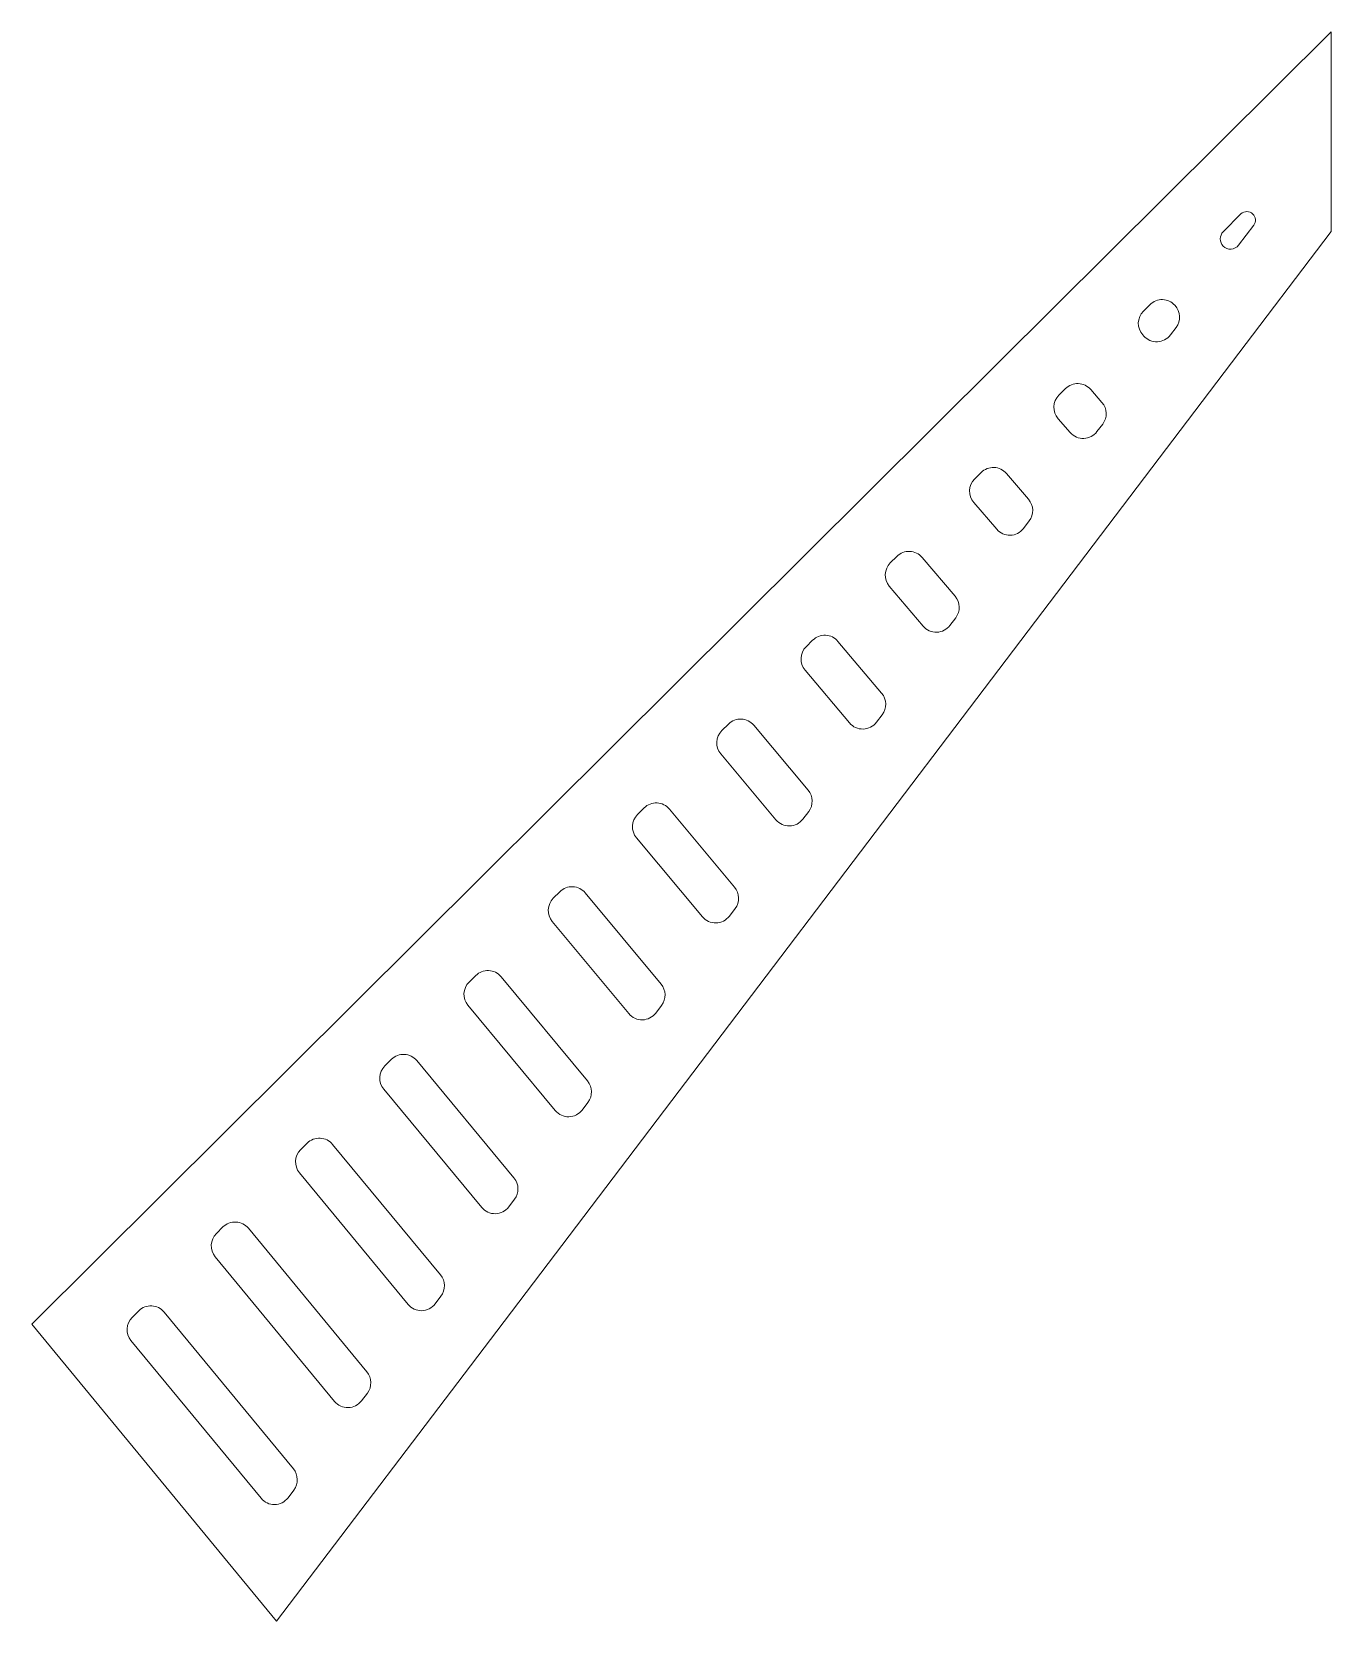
# Model space of a CAD drawing. Header units: inches. Extents: x -9.6 to 18.1, y -22.4 to 11.4.
import ezdxf

# ---------------------------------------------------------------- set-up
doc = ezdxf.new("R2010")
doc.units = ezdxf.units.IN
doc.header["$MEASUREMENT"] = 0
doc.layers.add('Layer 1', color=7, linetype='Continuous')

msp = doc.modelspace()

# ---------------------------------------------------------------- linework, layer by layer
at = {"layer": 'Layer 1', "lineweight": 0}
msp.add_lwpolyline([(18.097, 11.411), (18.097, 7.16), (15.971, 4.359), (0.322, -16.258), (-4.368, -22.435), (-9.583, -16.111), (11.004, 4.359), (18.097, 11.411)], dxfattribs=at)
for points, knots in [([(16.429, 7.53), (16.493, 7.467), (16.5, 7.366), (16.446, 7.294), (16.446, 7.294), (16.123, 6.869), (16.123, 6.869), (16.085, 6.819), (16.027, 6.788), (15.965, 6.784), (15.902, 6.779), (15.841, 6.802), (15.796, 6.847), (15.756, 6.887), (15.733, 6.943), (15.733, 7), (15.733, 7.058), (15.756, 7.113), (15.797, 7.154), (15.797, 7.154), (16.175, 7.531), (16.175, 7.531), (16.246, 7.601), (16.359, 7.6), (16.429, 7.53)], [0, 0, 0, 0, 1, 1, 1, 2, 2, 2, 3, 3, 3, 4, 4, 4, 5, 5, 5, 6, 6, 6, 7, 7, 7, 8, 8, 8, 8]), ([(14.771, 5.583), (14.89, 5.452), (14.898, 5.256), (14.792, 5.115), (14.792, 5.115), (14.67, 4.955), (14.67, 4.955), (14.604, 4.868), (14.503, 4.815), (14.394, 4.811), (14.285, 4.806), (14.179, 4.85), (14.106, 4.931), (14.106, 4.931), (14.083, 4.956), (14.083, 4.956), (13.952, 5.102), (13.957, 5.324), (14.096, 5.462), (14.096, 5.462), (14.237, 5.602), (14.237, 5.602), (14.308, 5.673), (14.405, 5.711), (14.505, 5.709), (14.605, 5.706), (14.7, 5.662), (14.767, 5.588), (14.767, 5.588), (14.771, 5.583), (14.771, 5.583)], [0, 0, 0, 0, 1, 1, 1, 2, 2, 2, 3, 3, 3, 4, 4, 4, 5, 5, 5, 6, 6, 6, 7, 7, 7, 8, 8, 8, 9, 9, 9, 10, 10, 10, 10]), ([(13.213, 3.519), (13.327, 3.388), (13.334, 3.195), (13.229, 3.057), (13.229, 3.057), (13.107, 2.896), (13.107, 2.896), (13.04, 2.808), (12.937, 2.755), (12.827, 2.751), (12.717, 2.747), (12.611, 2.793), (12.539, 2.876), (12.539, 2.876), (12.28, 3.172), (12.28, 3.172), (12.153, 3.318), (12.16, 3.537), (12.297, 3.673), (12.297, 3.673), (12.438, 3.813), (12.438, 3.813), (12.51, 3.884), (12.608, 3.923), (12.709, 3.919), (12.811, 3.916), (12.906, 3.871), (12.973, 3.794), (12.973, 3.794), (13.213, 3.519), (13.213, 3.519)], [0, 0, 0, 0, 1, 1, 1, 2, 2, 2, 3, 3, 3, 4, 4, 4, 5, 5, 5, 6, 6, 6, 7, 7, 7, 8, 8, 8, 9, 9, 9, 10, 10, 10, 10]), ([(11.65, 1.455), (11.763, 1.324), (11.768, 1.132), (11.664, 0.995), (11.664, 0.995), (11.541, 0.834), (11.541, 0.834), (11.474, 0.745), (11.371, 0.692), (11.26, 0.689), (11.15, 0.686), (11.043, 0.732), (10.971, 0.817), (10.971, 0.817), (10.481, 1.388), (10.481, 1.388), (10.356, 1.533), (10.365, 1.751), (10.501, 1.886), (10.501, 1.886), (10.642, 2.026), (10.642, 2.026), (10.714, 2.098), (10.813, 2.137), (10.915, 2.133), (11.016, 2.129), (11.112, 2.082), (11.178, 2.005), (11.178, 2.005), (11.65, 1.455), (11.65, 1.455)], [0, 0, 0, 0, 1, 1, 1, 2, 2, 2, 3, 3, 3, 4, 4, 4, 5, 5, 5, 6, 6, 6, 7, 7, 7, 8, 8, 8, 9, 9, 9, 10, 10, 10, 10]), ([(10.086, -0.609), (10.197, -0.74), (10.202, -0.931), (10.098, -1.068), (10.098, -1.068), (9.976, -1.229), (9.976, -1.229), (9.908, -1.318), (9.805, -1.371), (9.694, -1.374), (9.582, -1.377), (9.476, -1.33), (9.404, -1.245), (9.404, -1.245), (8.684, -0.397), (8.684, -0.397), (8.561, -0.251), (8.57, -0.035), (8.705, 0.1), (8.705, 0.1), (8.846, 0.24), (8.846, 0.24), (8.919, 0.312), (9.018, 0.351), (9.12, 0.347), (9.222, 0.342), (9.318, 0.296), (9.384, 0.218), (9.384, 0.218), (10.086, -0.609), (10.086, -0.609)], [0, 0, 0, 0, 1, 1, 1, 2, 2, 2, 3, 3, 3, 4, 4, 4, 5, 5, 5, 6, 6, 6, 7, 7, 7, 8, 8, 8, 9, 9, 9, 10, 10, 10, 10]), ([(8.52, -2.673), (8.631, -2.804), (8.636, -2.995), (8.532, -3.131), (8.532, -3.131), (8.409, -3.293), (8.409, -3.293), (8.342, -3.381), (8.238, -3.435), (8.127, -3.437), (8.015, -3.44), (7.909, -3.392), (7.837, -3.307), (7.837, -3.307), (6.889, -2.181), (6.889, -2.181), (6.766, -2.036), (6.775, -1.82), (6.91, -1.685), (6.91, -1.685), (7.051, -1.545), (7.051, -1.545), (7.124, -1.473), (7.223, -1.434), (7.326, -1.439), (7.428, -1.443), (7.524, -1.491), (7.59, -1.569), (7.59, -1.569), (8.52, -2.673), (8.52, -2.673)], [0, 0, 0, 0, 1, 1, 1, 2, 2, 2, 3, 3, 3, 4, 4, 4, 5, 5, 5, 6, 6, 6, 7, 7, 7, 8, 8, 8, 9, 9, 9, 10, 10, 10, 10]), ([(6.954, -4.738), (7.064, -4.869), (7.069, -5.058), (6.966, -5.195), (6.966, -5.195), (6.843, -5.356), (6.843, -5.356), (6.775, -5.445), (6.671, -5.499), (6.56, -5.501), (6.448, -5.504), (6.341, -5.456), (6.27, -5.37), (6.27, -5.37), (5.093, -3.966), (5.093, -3.966), (4.971, -3.82), (4.981, -3.605), (5.116, -3.471), (5.116, -3.471), (5.256, -3.331), (5.256, -3.331), (5.329, -3.258), (5.429, -3.22), (5.531, -3.224), (5.634, -3.229), (5.73, -3.276), (5.796, -3.355), (5.796, -3.355), (6.954, -4.738), (6.954, -4.738)], [0, 0, 0, 0, 1, 1, 1, 2, 2, 2, 3, 3, 3, 4, 4, 4, 5, 5, 5, 6, 6, 6, 7, 7, 7, 8, 8, 8, 9, 9, 9, 10, 10, 10, 10]), ([(5.388, -6.802), (5.498, -6.933), (5.502, -7.123), (5.399, -7.259), (5.399, -7.259), (5.276, -7.42), (5.276, -7.42), (5.209, -7.509), (5.104, -7.563), (4.993, -7.565), (4.881, -7.568), (4.774, -7.519), (4.703, -7.434), (4.703, -7.434), (3.298, -5.751), (3.298, -5.751), (3.176, -5.605), (3.186, -5.39), (3.321, -5.256), (3.321, -5.256), (3.462, -5.116), (3.462, -5.116), (3.535, -5.043), (3.635, -5.005), (3.737, -5.009), (3.84, -5.014), (3.936, -5.062), (4.002, -5.141), (4.002, -5.141), (5.388, -6.802), (5.388, -6.802)], [0, 0, 0, 0, 1, 1, 1, 2, 2, 2, 3, 3, 3, 4, 4, 4, 5, 5, 5, 6, 6, 6, 7, 7, 7, 8, 8, 8, 9, 9, 9, 10, 10, 10, 10]), ([(3.822, -8.866), (3.931, -8.997), (3.935, -9.187), (3.832, -9.322), (3.832, -9.322), (3.709, -9.484), (3.709, -9.484), (3.642, -9.573), (3.537, -9.627), (3.426, -9.629), (3.314, -9.632), (3.207, -9.583), (3.136, -9.497), (3.136, -9.497), (1.503, -7.535), (1.503, -7.535), (1.382, -7.389), (1.392, -7.175), (1.526, -7.041), (1.526, -7.041), (1.667, -6.901), (1.667, -6.901), (1.74, -6.828), (1.84, -6.79), (1.943, -6.794), (2.046, -6.799), (2.142, -6.847), (2.208, -6.926), (2.208, -6.926), (3.822, -8.866), (3.822, -8.866)], [0, 0, 0, 0, 1, 1, 1, 2, 2, 2, 3, 3, 3, 4, 4, 4, 5, 5, 5, 6, 6, 6, 7, 7, 7, 8, 8, 8, 9, 9, 9, 10, 10, 10, 10]), ([(2.256, -10.931), (2.364, -11.062), (2.368, -11.251), (2.265, -11.387), (2.265, -11.387), (2.142, -11.549), (2.142, -11.549), (2.075, -11.638), (1.97, -11.691), (1.858, -11.693), (1.747, -11.696), (1.64, -11.647), (1.568, -11.561), (1.568, -11.561), (-0.292, -9.32), (-0.292, -9.32), (-0.413, -9.174), (-0.403, -8.96), (-0.268, -8.826), (-0.268, -8.826), (-0.127, -8.686), (-0.127, -8.686), (-0.054, -8.613), (0.046, -8.574), (0.149, -8.579), (0.252, -8.584), (0.348, -8.632), (0.413, -8.711), (0.413, -8.711), (2.256, -10.931), (2.256, -10.931)], [0, 0, 0, 0, 1, 1, 1, 2, 2, 2, 3, 3, 3, 4, 4, 4, 5, 5, 5, 6, 6, 6, 7, 7, 7, 8, 8, 8, 9, 9, 9, 10, 10, 10, 10]), ([(0.689, -12.995), (0.798, -13.126), (0.802, -13.315), (0.699, -13.451), (0.699, -13.451), (0.576, -13.613), (0.576, -13.613), (0.508, -13.702), (0.403, -13.755), (0.292, -13.757), (0.18, -13.76), (0.073, -13.711), (0.001, -13.625), (0.001, -13.625), (-2.086, -11.104), (-2.086, -11.104), (-2.207, -10.958), (-2.197, -10.744), (-2.062, -10.611), (-2.062, -10.611), (-1.922, -10.47), (-1.922, -10.47), (-1.848, -10.398), (-1.748, -10.359), (-1.645, -10.364), (-1.542, -10.369), (-1.446, -10.417), (-1.381, -10.497), (-1.381, -10.497), (0.689, -12.995), (0.689, -12.995)], [0, 0, 0, 0, 1, 1, 1, 2, 2, 2, 3, 3, 3, 4, 4, 4, 5, 5, 5, 6, 6, 6, 7, 7, 7, 8, 8, 8, 9, 9, 9, 10, 10, 10, 10]), ([(-0.878, -15.06), (-0.769, -15.191), (-0.765, -15.379), (-0.868, -15.515), (-0.868, -15.515), (-0.991, -15.677), (-0.991, -15.677), (-1.059, -15.766), (-1.164, -15.819), (-1.276, -15.822), (-1.388, -15.824), (-1.494, -15.775), (-1.566, -15.689), (-1.566, -15.689), (-3.881, -12.889), (-3.881, -12.889), (-4.001, -12.743), (-3.991, -12.529), (-3.857, -12.396), (-3.857, -12.396), (-3.716, -12.255), (-3.716, -12.255), (-3.643, -12.183), (-3.542, -12.144), (-3.44, -12.149), (-3.337, -12.154), (-3.241, -12.202), (-3.175, -12.282), (-3.175, -12.282), (-0.878, -15.06), (-0.878, -15.06)], [0, 0, 0, 0, 1, 1, 1, 2, 2, 2, 3, 3, 3, 4, 4, 4, 5, 5, 5, 6, 6, 6, 7, 7, 7, 8, 8, 8, 9, 9, 9, 10, 10, 10, 10]), ([(-2.445, -17.124), (-2.336, -17.255), (-2.332, -17.444), (-2.435, -17.579), (-2.435, -17.579), (-2.558, -17.741), (-2.558, -17.741), (-2.626, -17.83), (-2.731, -17.884), (-2.843, -17.886), (-2.955, -17.888), (-3.061, -17.839), (-3.133, -17.753), (-3.133, -17.753), (-5.675, -14.674), (-5.675, -14.674), (-5.796, -14.528), (-5.785, -14.314), (-5.651, -14.18), (-5.651, -14.18), (-5.51, -14.04), (-5.51, -14.04), (-5.437, -13.967), (-5.337, -13.929), (-5.234, -13.934), (-5.131, -13.939), (-5.035, -13.987), (-4.969, -14.067), (-4.969, -14.067), (-2.445, -17.124), (-2.445, -17.124)], [0, 0, 0, 0, 1, 1, 1, 2, 2, 2, 3, 3, 3, 4, 4, 4, 5, 5, 5, 6, 6, 6, 7, 7, 7, 8, 8, 8, 9, 9, 9, 10, 10, 10, 10]), ([(-4.011, -19.189), (-3.903, -19.32), (-3.899, -19.508), (-4.002, -19.643), (-4.002, -19.643), (-4.125, -19.805), (-4.125, -19.805), (-4.193, -19.895), (-4.298, -19.948), (-4.41, -19.95), (-4.522, -19.953), (-4.629, -19.903), (-4.7, -19.817), (-4.7, -19.817), (-7.47, -16.458), (-7.47, -16.458), (-7.59, -16.312), (-7.58, -16.099), (-7.445, -15.965), (-7.445, -15.965), (-7.304, -15.825), (-7.304, -15.825), (-7.231, -15.752), (-7.131, -15.714), (-7.028, -15.719), (-6.925, -15.724), (-6.829, -15.772), (-6.763, -15.852), (-6.763, -15.852), (-4.011, -19.189), (-4.011, -19.189)], [0, 0, 0, 0, 1, 1, 1, 2, 2, 2, 3, 3, 3, 4, 4, 4, 5, 5, 5, 6, 6, 6, 7, 7, 7, 8, 8, 8, 9, 9, 9, 10, 10, 10, 10])]:
    msp.add_open_spline(points, degree=3, knots=knots, dxfattribs=at)

doc.saveas('drawing.dxf')
